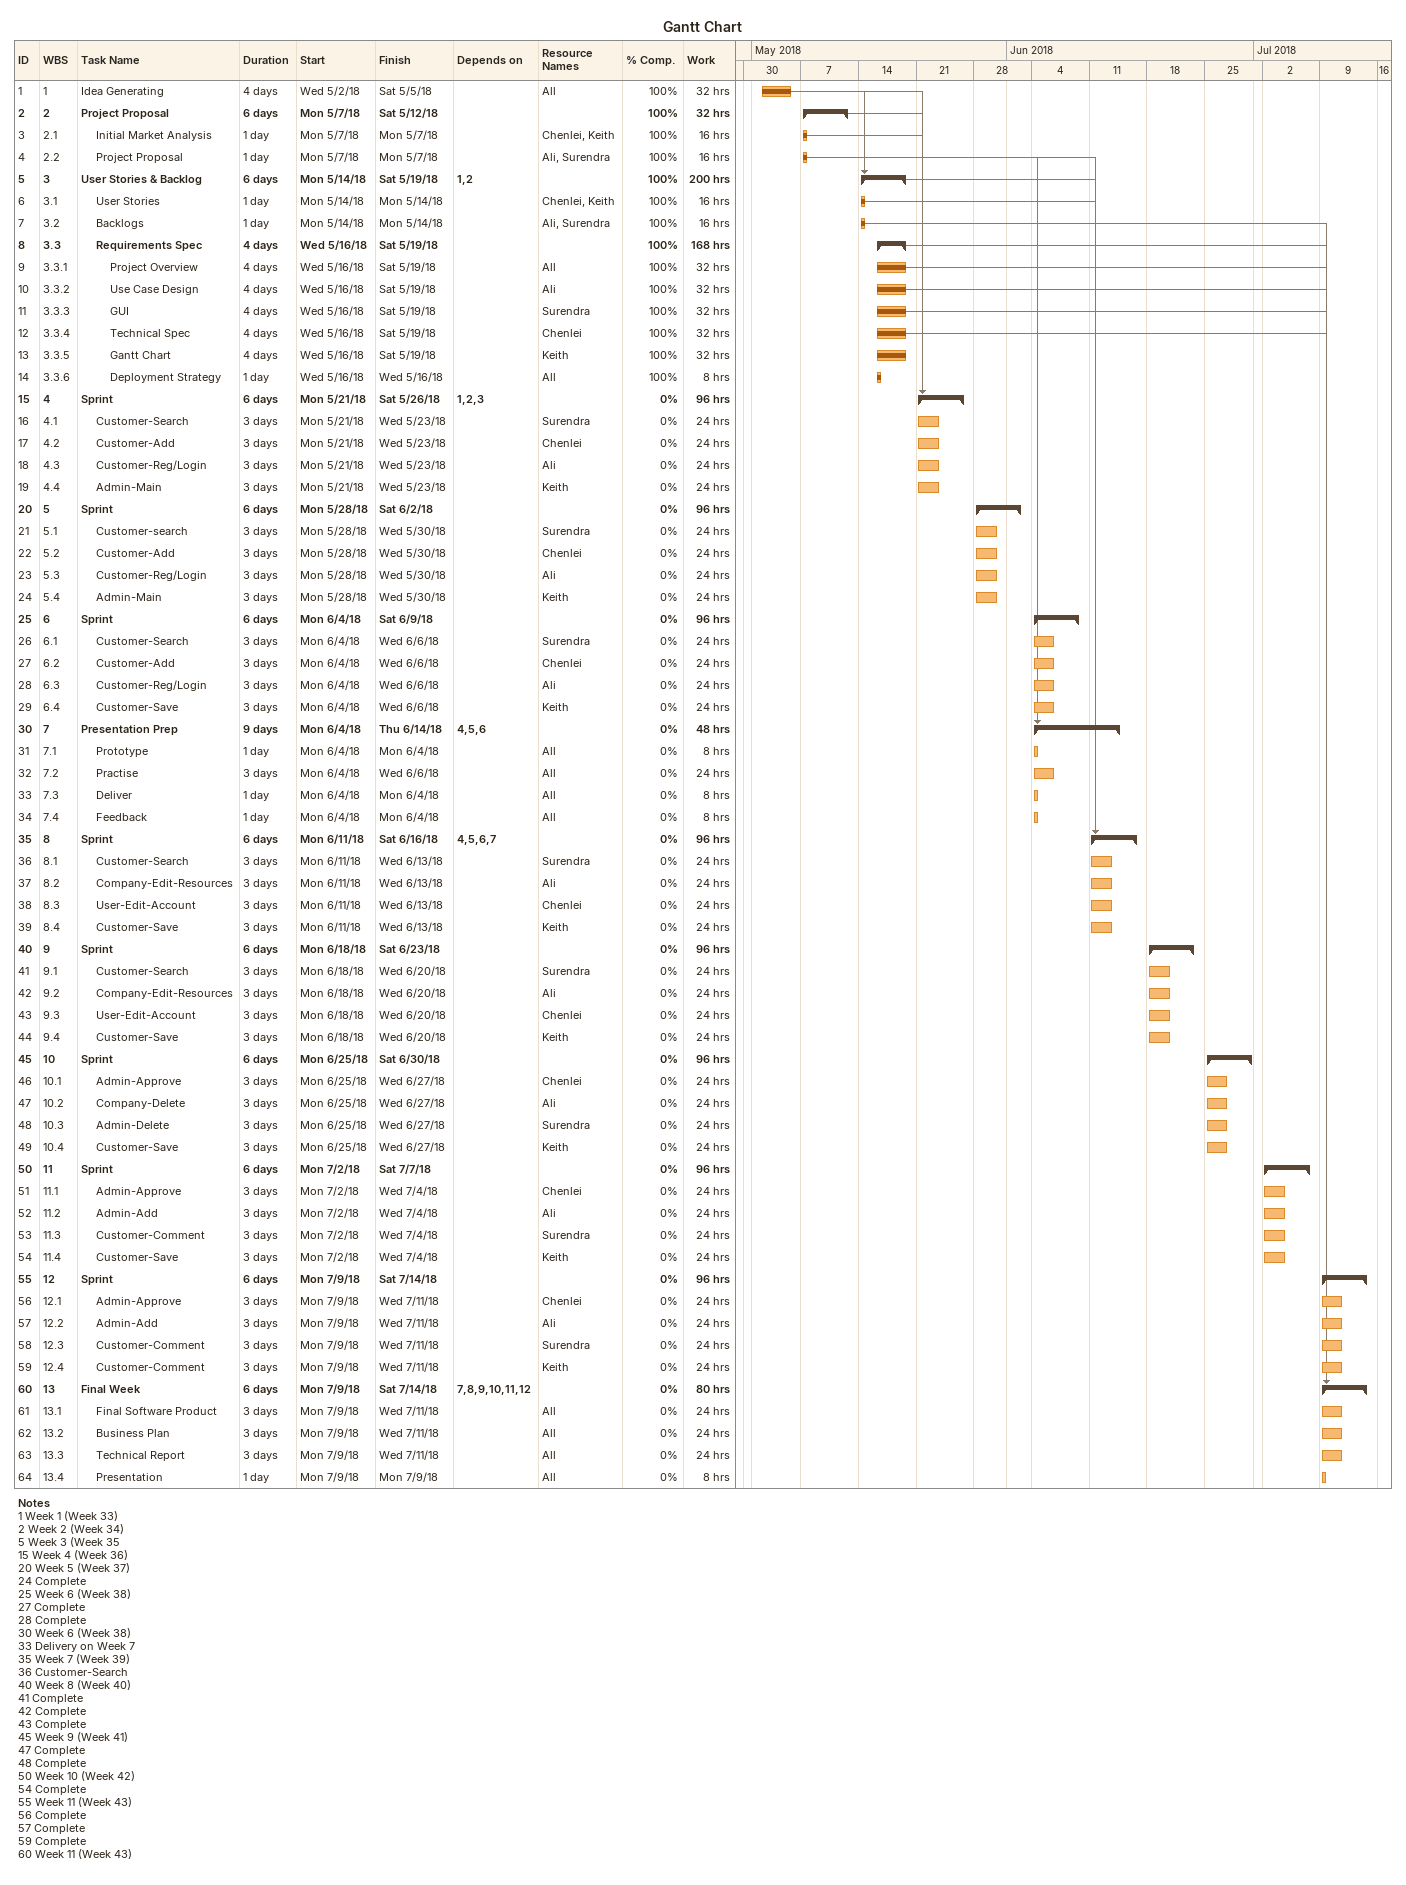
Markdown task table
Gantt Chart

| ID | WBS | Task | Duration | Start | Finish | Predecessors | Resources | % complete | Work (h) |
|---|---|---|---|---|---|---|---|---|---|
| 1 | 1 | Idea Generating | 4d | 2018-05-02 | 2018-05-05 |  | All | 100 | 32 |
| 2 | 2 | **Project Proposal** | 6d | 2018-05-07 | 2018-05-12 |  |  | 100 | 32 |
| 3 | 2.1 | Initial Market Analysis | 1d | 2018-05-07 | 2018-05-07 |  | Chenlei, Keith | 100 | 16 |
| 4 | 2.2 | Project Proposal | 1d | 2018-05-07 | 2018-05-07 |  | Ali, Surendra | 100 | 16 |
| 5 | 3 | **User Stories & Backlog** | 6d | 2018-05-14 | 2018-05-19 | 1, 2 |  | 100 | 200 |
| 6 | 3.1 | User Stories | 1d | 2018-05-14 | 2018-05-14 |  | Chenlei, Keith | 100 | 16 |
| 7 | 3.2 | Backlogs | 1d | 2018-05-14 | 2018-05-14 |  | Ali, Surendra | 100 | 16 |
| 8 | 3.3 | **Requirements Spec** | 4d | 2018-05-16 | 2018-05-19 |  |  | 100 | 168 |
| 9 | 3.3.1 | Project Overview | 4d | 2018-05-16 | 2018-05-19 |  | All | 100 | 32 |
| 10 | 3.3.2 | Use Case Design | 4d | 2018-05-16 | 2018-05-19 |  | Ali | 100 | 32 |
| 11 | 3.3.3 | GUI | 4d | 2018-05-16 | 2018-05-19 |  | Surendra | 100 | 32 |
| 12 | 3.3.4 | Technical Spec | 4d | 2018-05-16 | 2018-05-19 |  | Chenlei | 100 | 32 |
| 13 | 3.3.5 | Gantt Chart | 4d | 2018-05-16 | 2018-05-19 |  | Keith | 100 | 32 |
| 14 | 3.3.6 | Deployment Strategy | 1d | 2018-05-16 | 2018-05-16 |  | All | 100 | 8 |
| 15 | 4 | **Sprint** | 6d | 2018-05-21 | 2018-05-26 | 1, 2, 3 |  | 0 | 96 |
| 16 | 4.1 | Customer-Search | 3d | 2018-05-21 | 2018-05-23 |  | Surendra | 0 | 24 |
| 17 | 4.2 | Customer-Add | 3d | 2018-05-21 | 2018-05-23 |  | Chenlei | 0 | 24 |
| 18 | 4.3 | Customer-Reg/Login | 3d | 2018-05-21 | 2018-05-23 |  | Ali | 0 | 24 |
| 19 | 4.4 | Admin-Main | 3d | 2018-05-21 | 2018-05-23 |  | Keith | 0 | 24 |
| 20 | 5 | **Sprint** | 6d | 2018-05-28 | 2018-06-02 |  |  | 0 | 96 |
| 21 | 5.1 | Customer-search | 3d | 2018-05-28 | 2018-05-30 |  | Surendra | 0 | 24 |
| 22 | 5.2 | Customer-Add | 3d | 2018-05-28 | 2018-05-30 |  | Chenlei | 0 | 24 |
| 23 | 5.3 | Customer-Reg/Login | 3d | 2018-05-28 | 2018-05-30 |  | Ali | 0 | 24 |
| 24 | 5.4 | Admin-Main | 3d | 2018-05-28 | 2018-05-30 |  | Keith | 0 | 24 |
| 25 | 6 | **Sprint** | 6d | 2018-06-04 | 2018-06-09 |  |  | 0 | 96 |
| 26 | 6.1 | Customer-Search | 3d | 2018-06-04 | 2018-06-06 |  | Surendra | 0 | 24 |
| 27 | 6.2 | Customer-Add | 3d | 2018-06-04 | 2018-06-06 |  | Chenlei | 0 | 24 |
| 28 | 6.3 | Customer-Reg/Login | 3d | 2018-06-04 | 2018-06-06 |  | Ali | 0 | 24 |
| 29 | 6.4 | Customer-Save | 3d | 2018-06-04 | 2018-06-06 |  | Keith | 0 | 24 |
| 30 | 7 | **Presentation Prep** | 9d | 2018-06-04 | 2018-06-14 | 4, 5, 6 |  | 0 | 48 |
| 31 | 7.1 | Prototype | 1d | 2018-06-04 | 2018-06-04 |  | All | 0 | 8 |
| 32 | 7.2 | Practise | 3d | 2018-06-04 | 2018-06-06 |  | All | 0 | 24 |
| 33 | 7.3 | Deliver | 1d | 2018-06-04 | 2018-06-04 |  | All | 0 | 8 |
| 34 | 7.4 | Feedback | 1d | 2018-06-04 | 2018-06-04 |  | All | 0 | 8 |
| 35 | 8 | **Sprint** | 6d | 2018-06-11 | 2018-06-16 | 4, 5, 6, 7 |  | 0 | 96 |
| 36 | 8.1 | Customer-Search | 3d | 2018-06-11 | 2018-06-13 |  | Surendra | 0 | 24 |
| 37 | 8.2 | Company-Edit-Resources | 3d | 2018-06-11 | 2018-06-13 |  | Ali | 0 | 24 |
| 38 | 8.3 | User-Edit-Account | 3d | 2018-06-11 | 2018-06-13 |  | Chenlei | 0 | 24 |
| 39 | 8.4 | Customer-Save | 3d | 2018-06-11 | 2018-06-13 |  | Keith | 0 | 24 |
| 40 | 9 | **Sprint** | 6d | 2018-06-18 | 2018-06-23 |  |  | 0 | 96 |
| 41 | 9.1 | Customer-Search | 3d | 2018-06-18 | 2018-06-20 |  | Surendra | 0 | 24 |
| 42 | 9.2 | Company-Edit-Resources | 3d | 2018-06-18 | 2018-06-20 |  | Ali | 0 | 24 |
| 43 | 9.3 | User-Edit-Account | 3d | 2018-06-18 | 2018-06-20 |  | Chenlei | 0 | 24 |
| 44 | 9.4 | Customer-Save | 3d | 2018-06-18 | 2018-06-20 |  | Keith | 0 | 24 |
| 45 | 10 | **Sprint** | 6d | 2018-06-25 | 2018-06-30 |  |  | 0 | 96 |
| 46 | 10.1 | Admin-Approve | 3d | 2018-06-25 | 2018-06-27 |  | Chenlei | 0 | 24 |
| 47 | 10.2 | Company-Delete | 3d | 2018-06-25 | 2018-06-27 |  | Ali | 0 | 24 |
| 48 | 10.3 | Admin-Delete | 3d | 2018-06-25 | 2018-06-27 |  | Surendra | 0 | 24 |
| 49 | 10.4 | Customer-Save | 3d | 2018-06-25 | 2018-06-27 |  | Keith | 0 | 24 |
| 50 | 11 | **Sprint** | 6d | 2018-07-02 | 2018-07-07 |  |  | 0 | 96 |
| 51 | 11.1 | Admin-Approve | 3d | 2018-07-02 | 2018-07-04 |  | Chenlei | 0 | 24 |
| 52 | 11.2 | Admin-Add | 3d | 2018-07-02 | 2018-07-04 |  | Ali | 0 | 24 |
| 53 | 11.3 | Customer-Comment | 3d | 2018-07-02 | 2018-07-04 |  | Surendra | 0 | 24 |
| 54 | 11.4 | Customer-Save | 3d | 2018-07-02 | 2018-07-04 |  | Keith | 0 | 24 |
| 55 | 12 | **Sprint** | 6d | 2018-07-09 | 2018-07-14 |  |  | 0 | 96 |
| 56 | 12.1 | Admin-Approve | 3d | 2018-07-09 | 2018-07-11 |  | Chenlei | 0 | 24 |
| 57 | 12.2 | Admin-Add | 3d | 2018-07-09 | 2018-07-11 |  | Ali | 0 | 24 |
| 58 | 12.3 | Customer-Comment | 3d | 2018-07-09 | 2018-07-11 |  | Surendra | 0 | 24 |
| 59 | 12.4 | Customer-Comment | 3d | 2018-07-09 | 2018-07-11 |  | Keith | 0 | 24 |
| 60 | 13 | **Final Week** | 6d | 2018-07-09 | 2018-07-14 | 7, 8, 9, 10, 11, 12 |  | 0 | 80 |
| 61 | 13.1 | Final Software Product | 3d | 2018-07-09 | 2018-07-11 |  | All | 0 | 24 |
| 62 | 13.2 | Business Plan | 3d | 2018-07-09 | 2018-07-11 |  | All | 0 | 24 |
| 63 | 13.3 | Technical Report | 3d | 2018-07-09 | 2018-07-11 |  | All | 0 | 24 |
| 64 | 13.4 | Presentation | 1d | 2018-07-09 | 2018-07-09 |  | All | 0 | 8 |

Notes
- 1: Week 1 (Week 33)
- 2: Week 2 (Week 34)
- 5: Week 3 (Week 35
- 15: Week 4 (Week 36)
- 20: Week 5 (Week 37)
- 24: Complete
- 25: Week 6 (Week 38)
- 27: Complete
- 28: Complete
- 30: Week 6 (Week 38)
- 33: Delivery on Week 7
- 35: Week 7 (Week 39)
- 36: Customer-Search
- 40: Week 8 (Week 40)
- 41: Complete
- 42: Complete
- 43: Complete
- 45: Week 9 (Week 41)
- 47: Complete
- 48: Complete
- 50: Week 10 (Week 42)
- 54: Complete
- 55: Week 11 (Week 43)
- 56: Complete
- 57: Complete
- 59: Complete
- 60: Week 11 (Week 43)
